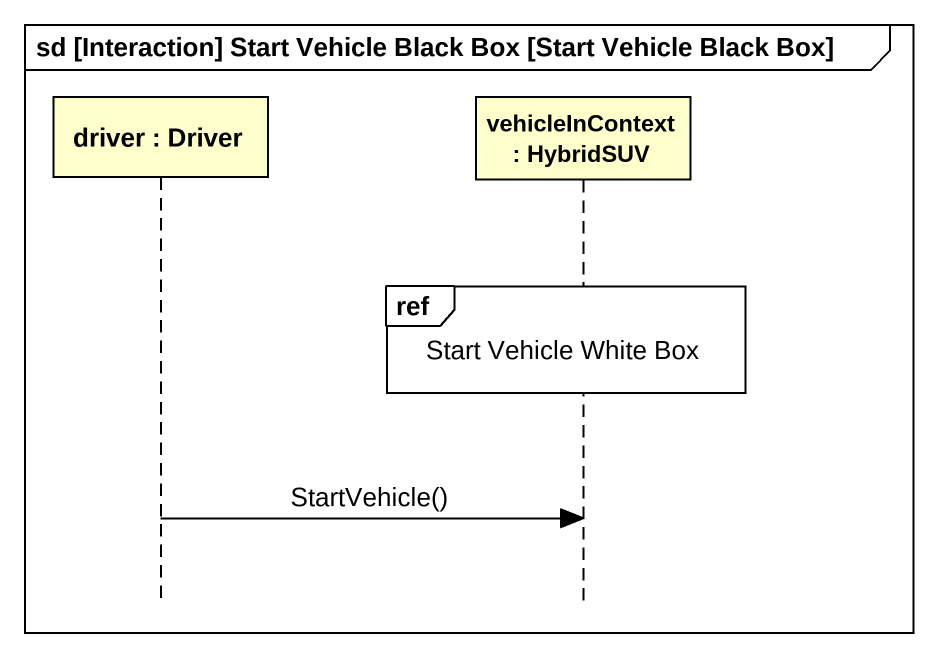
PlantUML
@startuml
mainframe sd [Interaction] Start Vehicle Black Box [Start Vehicle Black Box]
hide footbox
participant "driver : Driver" as driver
participant "vehicleInContext : HybridSUV" as vehicleInContext

ref over vehicleInContext : Start Vehicle White Box
driver -> vehicleInContext : StartVehicle()
@enduml
